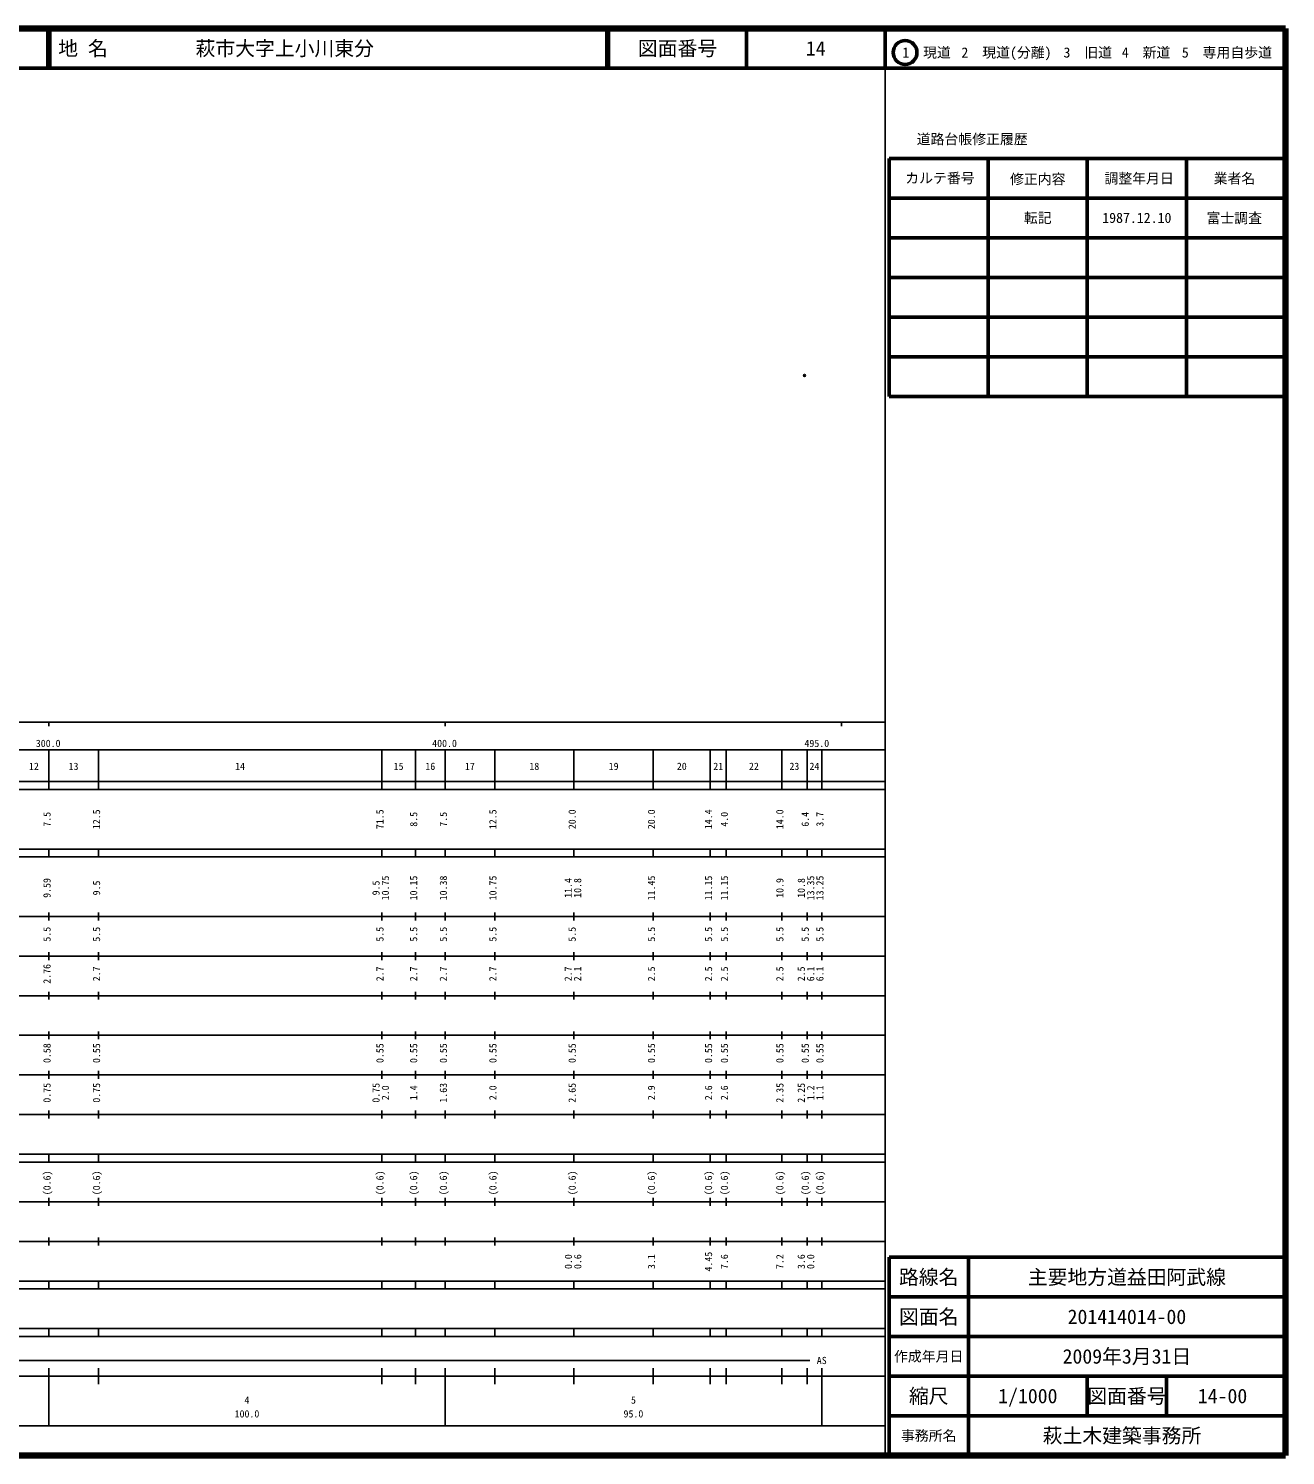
# Model space of a CAD drawing. Units: millimetres on the paper. Extents: x 40 to 680, y 20 to 380.
# Drawn here: x 362.9 to 680, y 20 to 380 of the extents above; entities that cross this region are included whole.
import ezdxf
from ezdxf.enums import TextEntityAlignment as Align

# ---------------------------------------------------------------- set-up
doc = ezdxf.new("R2010")
doc.units = ezdxf.units.MM
doc.header["$PDMODE"] = 32
doc.header["$PDSIZE"] = 0.5
doc.layers.add('M-OTRS', color=6, linetype='Continuous')
doc.layers.add('M-TTL-TXT', color=7, linetype='Continuous')
for name, color, linetype, lineweight in [('M-TTL', 2, 'Continuous', 140), ('M-TTL-BAND', 7, 'Continuous', 25), ('M-TTL-FRAM', 2, 'Continuous', 50), ('M-TTL-LINE', 7, 'Continuous', 50)]:
    doc.layers.add(name, color=color, linetype=linetype, lineweight=lineweight)
doc.styles.add('ＭＳ ゴシック', font='')
doc.styles.get('ＭＳ ゴシック').set_extended_font_data('MS Gothic')

msp = doc.modelspace()

# ---------------------------------------------------------------- linework, layer by layer
at = {"layer": 'M-OTRS'}
msp.add_point((558.673, 292.472), dxfattribs=at)
at = {"layer": 'M-TTL'}
for p, q in [((680, 380), (40, 380)), ((680, 20), (680, 380)), ((40, 20), (680, 20))]:
    msp.add_line(p, q, dxfattribs=at)
at = {"layer": 'M-TTL-BAND'}
for p, q in [((579, 20), (579, 370)), ((40, 205), (579, 205)), ((368, 205), (368, 204)), ((468, 205), (468, 204)), ((568, 205), (568, 204)), ((68, 198), (579, 198)), ((368, 188), (368, 198)), ((380.5, 188), (380.5, 198)), ((452, 188), (452, 198)), ((460.5, 188), (460.5, 198)), ((468, 188), (468, 198)), ((480.5, 188), (480.5, 198)), ((500.5, 188), (500.5, 198)), ((520.5, 188), (520.5, 198)), ((534.9, 188), (534.9, 198)), ((538.9, 188), (538.9, 198)), ((552.9, 188), (552.9, 198)), ((559.3, 188), (559.3, 198)), ((563, 188), (563, 198)), ((40, 190), (579, 190)), ((40, 188), (579, 188)), ((40, 173), (579, 173)), ((368, 171), (368, 173)), ((380.5, 171), (380.5, 173)), ((452, 171), (452, 173)), ((460.5, 171), (460.5, 173)), ((468, 171), (468, 173)), ((480.5, 171), (480.5, 173)), ((500.5, 171), (500.5, 173)), ((520.5, 171), (520.5, 173)), ((534.9, 171), (534.9, 173)), ((538.9, 171), (538.9, 173)), ((552.9, 171), (552.9, 173)), ((559.3, 171), (559.3, 173)), ((563, 171), (563, 173)), ((40, 171), (579, 171)), ((40, 156), (579, 156)), ((368, 155), (368, 157)), ((380.5, 155), (380.5, 157)), ((452, 155), (452, 157)), ((460.5, 155), (460.5, 157)), ((468, 155), (468, 157)), ((480.5, 155), (480.5, 157)), ((500.5, 155), (500.5, 157)), ((520.5, 155), (520.5, 157)), ((534.9, 155), (534.9, 157)), ((538.9, 155), (538.9, 157)), ((552.9, 155), (552.9, 157)), ((559.3, 155), (559.3, 157)), ((563, 155), (563, 157)), ((46, 146), (579, 146)), ((368, 145), (368, 147)), ((380.5, 145), (380.5, 147)), ((452, 145), (452, 147)), ((460.5, 145), (460.5, 147)), ((468, 145), (468, 147)), ((480.5, 145), (480.5, 147)), ((500.5, 145), (500.5, 147)), ((520.5, 145), (520.5, 147)), ((534.9, 145), (534.9, 147)), ((538.9, 145), (538.9, 147)), ((552.9, 145), (552.9, 147)), ((559.3, 145), (559.3, 147)), ((563, 145), (563, 147)), ((368, 135), (368, 137)), ((380.5, 135), (380.5, 137)), ((452, 135), (452, 137)), ((460.5, 135), (460.5, 137)), ((468, 135), (468, 137)), ((480.5, 135), (480.5, 137)), ((500.5, 135), (500.5, 137)), ((520.5, 135), (520.5, 137)), ((534.9, 135), (534.9, 137)), ((538.9, 135), (538.9, 137)), ((552.9, 135), (552.9, 137)), ((559.3, 135), (559.3, 137)), ((563, 135), (563, 137)), ((52, 136), (579, 136)), ((46, 126), (579, 126)), ((368, 125), (368, 127)), ((380.5, 125), (380.5, 127)), ((452, 125), (452, 127)), ((460.5, 125), (460.5, 127)), ((468, 125), (468, 127)), ((480.5, 125), (480.5, 127)), ((500.5, 125), (500.5, 127)), ((520.5, 125), (520.5, 127)), ((534.9, 125), (534.9, 127)), ((538.9, 125), (538.9, 127)), ((552.9, 125), (552.9, 127)), ((559.3, 125), (559.3, 127)), ((563, 125), (563, 127)), ((52, 116), (579, 116)), ((368, 115), (368, 117)), ((380.5, 115), (380.5, 117)), ((452, 115), (452, 117)), ((460.5, 115), (460.5, 117)), ((468, 115), (468, 117)), ((480.5, 115), (480.5, 117)), ((500.5, 115), (500.5, 117)), ((520.5, 115), (520.5, 117)), ((534.9, 115), (534.9, 117)), ((538.9, 115), (538.9, 117)), ((552.9, 115), (552.9, 117)), ((559.3, 115), (559.3, 117)), ((563, 115), (563, 117)), ((46, 106), (579, 106)), ((368, 105), (368, 107)), ((380.5, 105), (380.5, 107)), ((452, 105), (452, 107)), ((460.5, 105), (460.5, 107)), ((468, 105), (468, 107)), ((480.5, 105), (480.5, 107)), ((500.5, 105), (500.5, 107)), ((520.5, 105), (520.5, 107)), ((534.9, 105), (534.9, 107)), ((538.9, 105), (538.9, 107)), ((552.9, 105), (552.9, 107)), ((559.3, 105), (559.3, 107)), ((563, 105), (563, 107)), ((40, 96), (579, 96)), ((40, 94), (579, 94)), ((368, 94), (368, 96)), ((380.5, 94), (380.5, 96)), ((452, 94), (452, 96)), ((460.5, 94), (460.5, 96)), ((468, 94), (468, 96)), ((480.5, 94), (480.5, 96)), ((500.5, 94), (500.5, 96)), ((520.5, 94), (520.5, 96)), ((534.9, 94), (534.9, 96)), ((538.9, 94), (538.9, 96)), ((552.9, 94), (552.9, 96)), ((559.3, 94), (559.3, 96)), ((563, 94), (563, 96)), ((49, 84), (579, 84)), ((368, 83), (368, 85)), ((380.5, 83), (380.5, 85)), ((452, 83), (452, 85)), ((460.5, 83), (460.5, 85)), ((468, 83), (468, 85)), ((480.5, 83), (480.5, 85)), ((500.5, 83), (500.5, 85)), ((520.5, 83), (520.5, 85)), ((534.9, 83), (534.9, 85)), ((538.9, 83), (538.9, 85)), ((552.9, 83), (552.9, 85)), ((559.3, 83), (559.3, 85)), ((563, 83), (563, 85)), ((40, 74), (579, 74)), ((368, 73), (368, 75)), ((380.5, 73), (380.5, 75)), ((452, 73), (452, 75)), ((460.5, 73), (460.5, 75)), ((468, 73), (468, 75)), ((480.5, 73), (480.5, 75)), ((500.5, 73), (500.5, 75)), ((520.5, 73), (520.5, 75)), ((534.9, 73), (534.9, 75)), ((538.9, 73), (538.9, 75)), ((552.9, 73), (552.9, 75)), ((559.3, 73), (559.3, 75)), ((563, 73), (563, 75)), ((40, 64), (579, 64)), ((40, 62), (579, 62)), ((368, 62), (368, 64)), ((380.5, 62), (380.5, 64)), ((452, 62), (452, 64)), ((460.5, 62), (460.5, 64)), ((468, 62), (468, 64)), ((480.5, 62), (480.5, 64)), ((500.5, 62), (500.5, 64)), ((520.5, 62), (520.5, 64)), ((534.9, 62), (534.9, 64)), ((538.9, 62), (538.9, 64)), ((552.9, 62), (552.9, 64)), ((559.3, 62), (559.3, 64)), ((563, 62), (563, 64)), ((40, 52), (579, 52)), ((368, 50), (368, 52)), ((380.5, 50), (380.5, 52)), ((452, 50), (452, 52)), ((460.5, 50), (460.5, 52)), ((468, 50), (468, 52)), ((480.5, 50), (480.5, 52)), ((500.5, 50), (500.5, 52)), ((520.5, 50), (520.5, 52)), ((534.9, 50), (534.9, 52)), ((538.9, 50), (538.9, 52)), ((552.9, 50), (552.9, 52)), ((559.3, 50), (559.3, 52)), ((563, 50), (563, 52)), ((40, 50), (579, 50)), ((71, 44), (560, 44)), ((40, 40), (579, 40)), ((368, 27.5), (368, 42)), ((380.5, 38), (380.5, 42)), ((452, 38), (452, 42)), ((460.5, 38), (460.5, 42)), ((468, 27.5), (468, 42)), ((480.5, 38), (480.5, 42)), ((500.5, 38), (500.5, 42)), ((520.5, 38), (520.5, 42)), ((534.9, 38), (534.9, 42)), ((538.9, 38), (538.9, 42)), ((552.9, 38), (552.9, 42)), ((559.3, 38), (559.3, 42)), ((563, 27.5), (563, 42)), ((68, 27.5), (579, 27.5))]:
    msp.add_line(p, q, dxfattribs=at)
at = {"layer": 'M-TTL-FRAM'}
for p, q in [((580, 347.197), (580, 287.197)), ((580, 347.197), (680, 347.197)), ((580, 287.197), (680, 287.197)), ((680, 70), (580, 70)), ((580, 70), (580, 20))]:
    msp.add_line(p, q, dxfattribs=at)
at = {"layer": 'M-TTL-LINE'}
for p, q in [((367.75, 380), (367.75, 370)), ((368.25, 380), (368.25, 370)), ((508.747, 380), (508.747, 370)), ((509.247, 380), (509.247, 370)), ((543.997, 380), (543.997, 370)), ((579, 380), (579, 370)), ((40, 370), (680, 370)), ((605, 347.197), (605, 287.197)), ((630, 347.197), (630, 287.197)), ((655, 347.197), (655, 287.197)), ((580, 337.197), (680, 337.197)), ((580, 327.197), (680, 327.197)), ((580, 317.197), (680, 317.197)), ((580, 307.197), (680, 307.197)), ((580, 297.197), (680, 297.197)), ((600, 70), (600, 20)), ((680, 60), (580, 60)), ((680, 50), (580, 50)), ((680, 40), (580, 40)), ((630, 40), (630, 30)), ((650, 40), (650, 30)), ((680, 30), (580, 30))]:
    msp.add_line(p, q, dxfattribs=at)
msp.add_circle((584.031, 373.958), 3, dxfattribs=at)

# ---------------------------------------------------------------- texts
at = {"layer": 'M-TTL-BAND', "style": 'ＭＳ ゴシック'}
for s, p in [('300.0', (367.844, 198.195)), ('400.0', (467.844, 198.195)), ('495.0', (561.76, 198.195)), ('12', (364.25, 192.405)), ('13', (374.25, 192.405)), ('14', (416.25, 192.405)), ('15', (456.25, 192.405)), ('16', (464.25, 192.405)), ('17', (474.25, 192.405)), ('18', (490.5, 192.405)), ('19', (510.5, 192.405)), ('20', (527.7, 192.405)), ('21', (536.9, 192.405)), ('22', (545.9, 192.405)), ('23', (556.1, 192.405)), ('24', (561.15, 192.405)), ('AS', (563, 42.5)), ('4', (418, 32.523)), ('5', (515.5, 32.523)), ('100.0', (418, 29.033)), ('95.0', (515.5, 29.033))]:
    msp.add_text(s, height=1.833, dxfattribs=at).set_placement(p, align=Align.BOTTOM_CENTER)
for s, p in [('7.5', (369, 180.5)), ('12.5', (381.5, 180.5)), ('71.5', (453, 180.5)), ('8.5', (461.5, 180.5)), ('7.5', (469, 180.5)), ('12.5', (481.5, 180.5)), ('20.0', (501.5, 180.5)), ('20.0', (521.5, 180.5)), ('14.4', (535.9, 180.5)), ('4.0', (539.9, 180.5)), ('14.0', (553.9, 180.5)), ('6.4', (560.3, 180.5)), ('3.7', (564, 180.5)), ('10.75', (454.37, 163.174)), ('10.15', (461.5, 163.174)), ('10.38', (469, 163.174)), ('10.75', (481.5, 163.174)), ('11.45', (521.5, 163.174)), ('11.15', (535.9, 163.174)), ('11.15', (539.9, 163.174)), ('13.35', (561.67, 163.174)), ('13.25', (564, 163.174)), ('9.59', (369, 163.174)), ('9.5', (381.5, 163.174)), ('9.5', (452, 163.174)), ('11.4', (500.5, 163.174)), ('10.8', (502.87, 163.174)), ('10.9', (553.9, 163.174)), ('10.8', (559.3, 163.174)), ('5.5', (369, 151.5)), ('5.5', (381.5, 151.5)), ('5.5', (453, 151.5)), ('5.5', (461.5, 151.5)), ('5.5', (469, 151.5)), ('5.5', (481.5, 151.5)), ('5.5', (501.5, 151.5)), ('5.5', (521.5, 151.5)), ('5.5', (535.9, 151.5)), ('5.5', (539.9, 151.5)), ('5.5', (553.9, 151.5)), ('5.5', (560.3, 151.5)), ('5.5', (564, 151.5)), ('2.76', (369, 141.5)), ('2.7', (381.5, 141.5)), ('2.7', (453, 141.5)), ('2.7', (461.5, 141.5)), ('2.7', (469, 141.5)), ('2.7', (481.5, 141.5)), ('2.7', (500.5, 141.5)), ('2.1', (502.87, 141.5)), ('2.5', (521.5, 141.5)), ('2.5', (535.9, 141.5)), ('2.5', (539.9, 141.5)), ('2.5', (553.9, 141.5)), ('2.5', (559.3, 141.5)), ('6.1', (561.67, 141.5)), ('6.1', (564, 141.5)), ('0.58', (369, 121.5)), ('0.55', (381.5, 121.5)), ('0.55', (453, 121.5)), ('0.55', (461.5, 121.5)), ('0.55', (469, 121.5)), ('0.55', (481.5, 121.5)), ('0.55', (501.5, 121.5)), ('0.55', (521.5, 121.5)), ('0.55', (535.9, 121.5)), ('0.55', (539.9, 121.5)), ('0.55', (553.9, 121.5)), ('0.55', (560.3, 121.5)), ('0.55', (564, 121.5)), ('0.75', (369, 111.5)), ('0.75', (381.5, 111.5)), ('0.75', (452, 111.5)), ('2.0', (454.37, 111.5)), ('1.4', (461.5, 111.5)), ('1.63', (469, 111.5)), ('2.0', (481.5, 111.5)), ('2.65', (501.5, 111.5)), ('2.9', (521.5, 111.5)), ('2.6', (535.9, 111.5)), ('2.6', (539.9, 111.5)), ('2.35', (553.9, 111.5)), ('2.25', (559.3, 111.5)), ('1.2', (561.67, 111.5)), ('1.1', (564, 111.5)), ('(0.6)', (369, 88.764)), ('(0.6)', (381.5, 88.764)), ('(0.6)', (453, 88.764)), ('(0.6)', (461.5, 88.764)), ('(0.6)', (469, 88.764)), ('(0.6)', (481.5, 88.764)), ('(0.6)', (501.5, 88.764)), ('(0.6)', (521.5, 88.764)), ('(0.6)', (535.9, 88.764)), ('(0.6)', (539.9, 88.764)), ('(0.6)', (553.9, 88.764)), ('(0.6)', (560.3, 88.764)), ('(0.6)', (564, 88.764)), ('0.0', (500.546, 68.899)), ('0.6', (502.906, 68.899)), ('3.1', (521.5, 68.899)), ('4.45', (535.9, 68.899)), ('7.6', (539.9, 68.899)), ('7.2', (553.9, 68.899)), ('3.6', (559.3, 68.899)), ('0.0', (561.67, 68.899))]:
    msp.add_text(s, height=1.833, rotation=90, dxfattribs=at).set_placement(p, align=Align.BOTTOM_CENTER)
at = {"layer": 'M-TTL-TXT', "style": 'ＭＳ ゴシック'}
for s, p in [('地 名', (370.38, 375)), ('萩市大字上小川東分', (405.024, 375))]:
    msp.add_text(s, height=3.666, dxfattribs=at).set_placement(p, align=Align.MIDDLE_LEFT)
for s, height, p in [('図面番号', 3.666, (526.622, 375)), ('14', 3.666, (561.497, 375)), ('1\u3000現道', 2.566, (589.448, 373.958)), ('2\u3000現道(分離)', 2.566, (609.619, 373.958)), ('3\u3000旧道', 2.566, (630.121, 373.958)), ('4\u3000新道', 2.566, (644.824, 373.958)), ('5\u3000専用自歩道', 2.566, (665.228, 373.958)), ('道路台帳修正履歴', 2.566, (600.968, 352.113)), ('カルテ番号', 2.566, (592.839, 342.277)), ('修正内容', 2.566, (617.509, 342.023)), ('調整年月日', 2.566, (643.089, 342.197)), ('業者名', 2.566, (667.134, 342.197)), ('転記', 2.566, (617.5, 332.245)), ('1987.12.10', 2.566, (642.5, 332.245)), ('富士調査', 2.566, (667.077, 332.189)), ('路線名', 3.666, (590, 65)), ('路線名', 3.666, (590, 65)), ('主要地方道益田阿武線', 3.666, (640, 65)), ('図面名', 3.666, (590, 55)), ('図面名', 3.666, (590, 55)), ('201414014-00', 3.666, (640, 55)), ('2009年3月31日', 3.666, (640, 45)), ('作成年月日', 2.566, (590, 45)), ('作成年月日', 2.566, (590, 45)), ('縮尺', 3.666, (590, 35)), ('縮尺', 3.666, (590, 35)), ('1/1000', 3.666, (615, 35)), ('図面番号', 3.666, (640, 35)), ('図面番号', 3.666, (640, 35)), ('14-00', 3.666, (664.125, 35)), ('事務所名', 2.566, (590, 25)), ('事務所名', 2.566, (590, 25)), ('萩土木建築事務所 ', 3.666, (640, 25))]:
    msp.add_text(s, height=height, dxfattribs=at).set_placement(p, align=Align.MIDDLE_CENTER)

doc.saveas('drawing.dxf')
